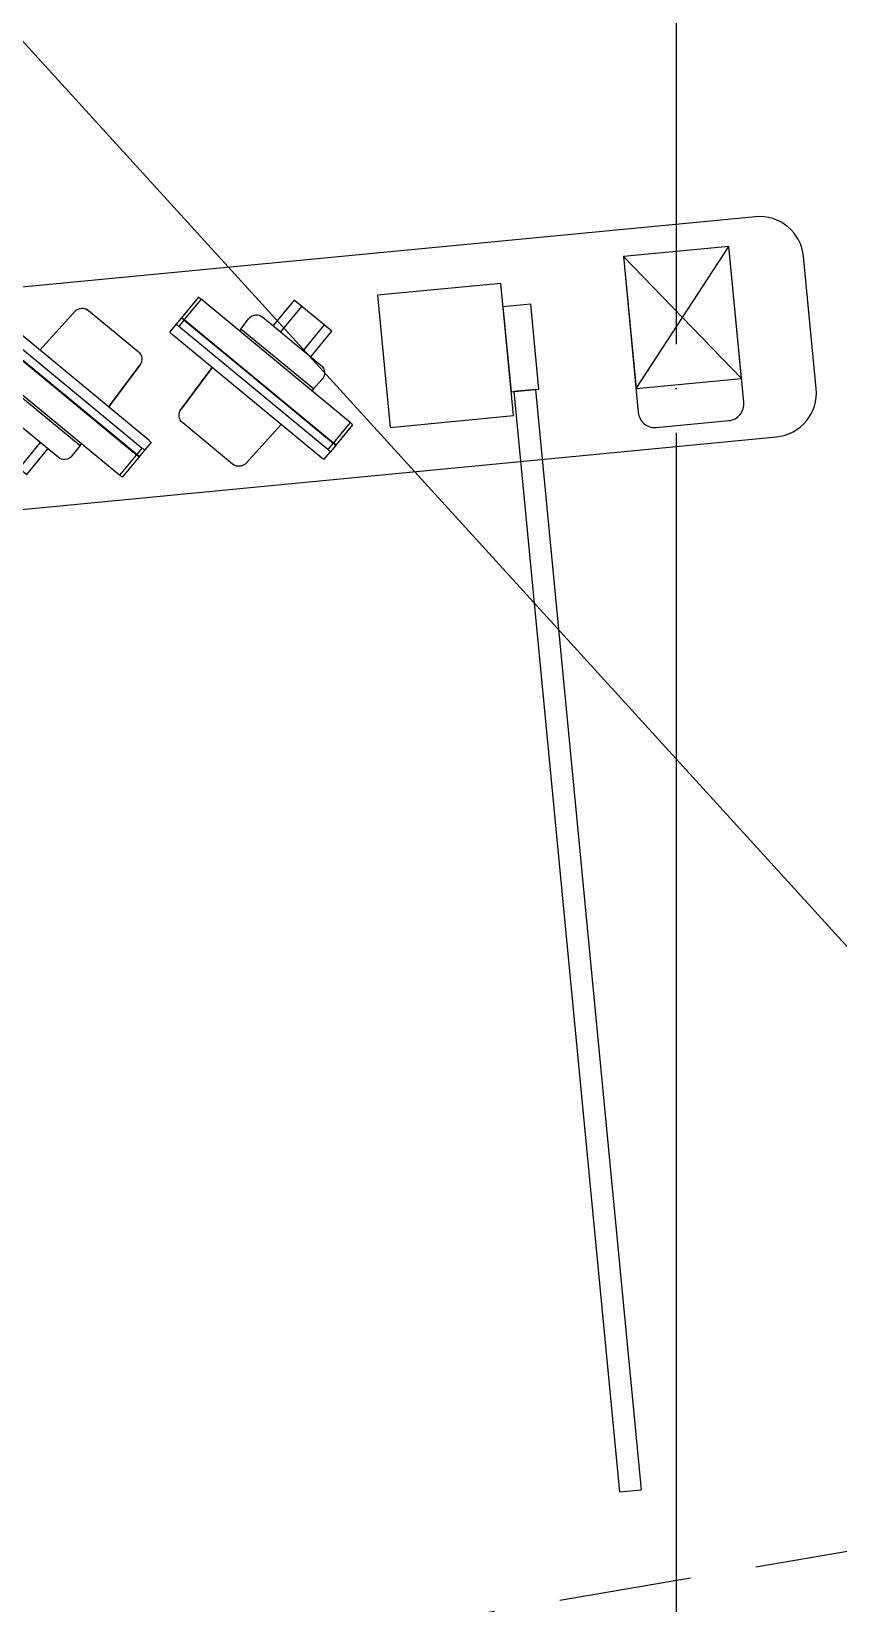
# Model space of a CAD drawing. Header units: millimetres. Extents: x 0 to 1390178, y 0 to 110113.
# Drawn here: x 478513 to 480339, y 19149 to 22704 of the extents above; entities that cross this region are included whole.
import ezdxf
from ezdxf.xclip import XClip

# ---------------------------------------------------------------- set-up
doc = ezdxf.new("R2010")
doc.units = ezdxf.units.MM
doc.header["$LTSCALE"] = 100
doc.header["$XCLIPFRAME"] = 0
doc.linetypes.add('X - 평면도$0$CEN', pattern=[62, 60, -1, 0, -1])
doc.linetypes.add('X - 평면도$0$HID', pattern=[1.5, 1, -0.5])
doc.layers.get('DEFPOINTS').update_dxf_attribs({"color": 145})
for name, color, linetype in [('X - 평면도$0$A-CON', 2, 'Continuous'), ('X - 평면도$0$AA-BORD-FORM', 7, 'Continuous'), ('X - 평면도$0$AA-CEXM-ARCH', 6, 'Continuous'), ('X - 평면도$0$AA-WAXM-BRCK', 3, 'Continuous'), ('X - 평면도$0$AA-XXXX-CNTL', 1, 'X - 평면도$0$CEN'), ('X - 평면도$0$AA-XXXX-SYMB', 7, 'Continuous'), ('X - 평면도$0$DIM', 7, 'Continuous'), ('X - 평면도$0$H7', 7, 'X - 평면도$0$HID')]:
    doc.layers.add(name, color=color, linetype=linetype)

# ---------------------------------------------------------------- blocks, each defined once
blk = doc.blocks.new('X - 평면도$0$LPR')
at = {"layer": 'X - 평면도$0$AA-XXXX-SYMB'}
for p, q in [((684381.2, 31511), (684381.2, 32095)), ((684382.6, 32105), (684410.8, 32105)), ((684435.6, 32105), (684410.8, 32105)), ((684437.5, 32105), (684435.6, 32105)), ((684516.7, 32105), (684437.5, 32105)), ((684518.1, 32095), (684518.1, 31511)), ((684381.2, 31937.8), (684223.9, 31930.4)), ((684525.3, 31944.7), (684518.1, 31944.3)), ((684563.9, 31946.5), (684525.3, 31944.7)), ((684595.3, 31689.5), (684595.3, 31916.5)), ((684195.2, 31900.4), (684195.2, 31899.1)), ((684195.2, 31899.1), (684195.3, 31899.1)), ((684195.3, 31900.4), (684195.3, 31705.6)), ((684595.3, 31877), (684694.9, 31877)), ((684694.9, 31877), (684694.9, 31847)), ((684694.9, 31847), (684694.9, 31759)), ((684694.9, 31729), (684595.3, 31729)), ((684694.9, 31759), (684694.9, 31729)), ((684195.3, 31706.9), (684195.2, 31706.9)), ((684195.2, 31706.9), (684195.2, 31705.6)), ((684223.8, 31675.6), (684381.2, 31668.2)), ((684381.2, 31668.2), (684223.9, 31675.6)), ((684525.3, 31661.3), (684518.1, 31661.7)), ((684525.3, 31661.3), (684563.9, 31659.5)), ((684410.8, 31501), (684382.6, 31501)), ((684435.6, 31501), (684410.8, 31501)), ((684435.6, 31501), (684437.5, 31501)), ((684516.7, 31501), (684437.5, 31501))]:
    blk.add_line(p, q, dxfattribs=at)
at = {"layer": 'X - 평면도$0$AA-XXXX-SYMB', "color": 8}
for p, q in [((684437, 32095), (684412.2, 32095)), ((684412.2, 32095), (684412.2, 31511)), ((684437, 32095), (684437, 31511)), ((684437.5, 32095), (684437, 32095)), ((684437.5, 31511), (684437.5, 32095)), ((684518.1, 32095), (684439, 32095)), ((684439, 31511), (684439, 32095)), ((684525.3, 31944.7), (684525.3, 31661.3)), ((684694.9, 31847), (684595.3, 31847)), ((684595.3, 31759), (684694.9, 31759)), ((684437, 31511), (684412.2, 31511)), ((684437.5, 31511), (684437, 31511)), ((684518.1, 31511), (684439, 31511))]:
    blk.add_line(p, q, dxfattribs=at)
at = {"layer": 'X - 평면도$0$AA-XXXX-SYMB', "flags": 128}
for points in [[(684381.2, 32095), (684381.2, 32096.9), (684381.3, 32098.8), (684381.4, 32100.6), (684381.6, 32102.1), (684381.8, 32103.3), (684382, 32104.2), (684382.3, 32104.8), (684382.6, 32105)], [(684516.7, 32105), (684517, 32104.8), (684517.3, 32104.2), (684517.5, 32103.3), (684517.7, 32102.1), (684517.9, 32100.6), (684518, 32098.8), (684518.1, 32096.9), (684518.1, 32095)], [(684382.6, 31501), (684382.3, 31501.2), (684382, 31501.8), (684381.8, 31502.7), (684381.6, 31503.9), (684381.4, 31505.4), (684381.3, 31507.2), (684381.2, 31509), (684381.2, 31511)], [(684518.1, 31511), (684518.1, 31509), (684518, 31507.2), (684517.9, 31505.4), (684517.7, 31503.9), (684517.5, 31502.7), (684517.3, 31501.8), (684517, 31501.2), (684516.7, 31501)]]:
    blk.add_lwpolyline(points, dxfattribs=at)
at = {"layer": 'X - 평면도$0$AA-XXXX-SYMB', "color": 8, "flags": 128}
for points in [[(684410.8, 32105), (684411.1, 32104.8), (684411.3, 32104.2), (684411.6, 32103.3), (684411.8, 32102.1), (684412, 32100.6), (684412.1, 32098.8), (684412.2, 32096.9), (684412.2, 32095)], [(684435.6, 32105), (684435.8, 32104.8), (684436.1, 32104.2), (684436.3, 32103.3), (684436.6, 32102.1), (684436.7, 32100.6), (684436.9, 32098.8), (684436.9, 32096.9), (684437, 32095)], [(684439, 32095), (684438.9, 32096.9), (684438.8, 32098.8), (684438.7, 32100.6), (684438.5, 32102.1), (684438.3, 32103.3), (684438.1, 32104.2), (684437.8, 32104.8), (684437.5, 32105)], [(684412.2, 31511), (684412.2, 31509), (684412.1, 31507.2), (684412, 31505.4), (684411.8, 31503.9), (684411.6, 31502.7), (684411.3, 31501.8), (684411.1, 31501.2), (684410.8, 31501)], [(684437, 31511), (684436.9, 31509), (684436.9, 31507.2), (684436.7, 31505.4), (684436.6, 31503.9), (684436.3, 31502.7), (684436.1, 31501.8), (684435.8, 31501.2), (684435.6, 31501)], [(684437.5, 31501), (684437.8, 31501.2), (684438.1, 31501.8), (684438.3, 31502.7), (684438.5, 31503.9), (684438.7, 31505.4), (684438.8, 31507.2), (684438.9, 31509), (684439, 31511)]]:
    blk.add_lwpolyline(points, dxfattribs=at)
at = {"layer": 'X - 평면도$0$AA-XXXX-SYMB'}
for centre, start, end in [((684225.2, 31900.3), 112.0452, 179.8766), ((684225.3, 31900.4), 92.7195, 180), ((684565.3, 31916.5), 0, 92.7195), ((684225.2, 31705.5), 179.7847, 267.3066), ((684225.3, 31705.6), 180, 267.2805), ((684565.3, 31689.5), 267.2805, 0)]:
    blk.add_arc(centre, 30, start, end, dxfattribs=at)
blk = doc.blocks.new('X - 평면도$0$A$473316255947', base_point=(4556273.5, -1683200.7))
at = {"layer": 'X - 평면도$0$AA-CEXM-ARCH', "color": 6}
for p, q in [((4556274.7, -1682700.7), (4553874.7, -1682700.7)), ((4553774.7, -1682800.7), (4553774.7, -1683100.7)), ((4553874.7, -1683200.7), (4556274.7, -1683200.7))]:
    blk.add_line(p, q, dxfattribs=at)
for centre, start, end in [((4553874.7, -1682800.7), 90, 180), ((4553874.7, -1683100.7), 180, 270)]:
    blk.add_arc(centre, 100, start, end, dxfattribs=at)
at = {"layer": 'X - 평면도$0$AA-XXXX-SYMB', "color": 6}
for p, q in [((4553940.7, -1682839.7), (4554180.7, -1683139.7)), ((4554180.7, -1682839.7), (4553940.7, -1683139.7))]:
    blk.add_line(p, q, dxfattribs=at)
for points in [[(4554456.7, -1682859.7), (4554456.7, -1680359.7), (4554406.7, -1680359.7), (4554406.7, -1682859.7)], [(4554462.7, -1683105.7), (4554742.7, -1683105.7), (4554742.7, -1682805.7), (4554462.7, -1682805.7)], [(4553940.7, -1683139.7), (4554180.7, -1683139.7), (4554180.7, -1682839.7), (4553940.7, -1682839.7)], [(4554462.7, -1683052.7), (4554462.7, -1682859.7), (4554399.7, -1682859.7), (4554399.7, -1683052.7)]]:
    blk.add_lwpolyline(points, close=True, dxfattribs=at)
blk.add_lwpolyline([(4553940.7, -1683139.7), (4554180.7, -1683139.7), (4554180.7, -1682785.7, 0.414214), (4554143.7, -1682747.7), (4553978.7, -1682747.7, 0.414214), (4553940.7, -1682785.7)], format="xyb", close=True, dxfattribs=at)
at = {"layer": 'X - 평면도$0$AA-BORD-FORM', "color": 6, "yscale": 0.7499675014082722, "zscale": 0.7499675014082722}
for p, xscale, rotation in [((4934856.7, -1336840.7), -0.7499675014082725, 44.99999984923779), ((4175646.7, -2029050.7), -0.7499675014082732, 224.9999998492376)]:
    blk.add_blockref('X - 평면도$0$LPR', p, dxfattribs=dict(at, xscale=xscale, rotation=rotation))
blk = doc.blocks.new('X - 평면도$0$A$C35983a36')
at = {"layer": 'X - 평면도$0$A-CON', "rotation": 180}
blk.add_blockref('X - 평면도$0$A$473316255947', (101.1, 2841), dxfattribs=at)
blk = doc.blocks.new('X - 평면도$0$zw$A78B')
at = {"layer": 'X - 평면도$0$DIM', "rotation": 5.48634014958942}
blk.add_blockref('X - 평면도$0$A$C35983a36', (-48815.9, -53989.4), dxfattribs=at)
blk = doc.blocks.new('X - 평면도$0$1F PL')
at = {"layer": 'DEFPOINTS'}
blk.add_line((0, 0), (-19177.2, 21040.9), dxfattribs=at)
blk = doc.blocks.new('X - 평면도', base_point=(-475.4, -286.7))
at = {"layer": 'X - 평면도$0$AA-XXXX-CNTL'}
blk.add_line((709222, 68689.6), (709222, 19243.1), dxfattribs=at)
at = {"layer": 'X - 평면도$0$H7', "ltscale": 3}
blk.add_lwpolyline([(666122, 65186.3), (685687.1, 67073.1), (711472, 67073.1), (711472, 35476), (690572, 31923.6), (690572, 26093.1), (672522, 26093.1), (672522, 19243.1), (666122, 19243.1), (666122, 65186.3)], dxfattribs=at)
blk.add_blockref('X - 평면도$0$1F PL', (712639.2, 33202.2))
at = {"layer": 'X - 평면도$0$AA-WAXM-BRCK'}
blk.add_blockref('X - 평면도$0$zw$A78B', (756000, 89100), dxfattribs=at)

msp = doc.modelspace()

# ---------------------------------------------------------------- block references
ref = msp.add_blockref('X - 평면도', (-229725.3, -16179.1))
XClip(ref).set_block_clipping_path([(649249.9173510048, 15892.4063044181), (733249.9173510048, 75292.406304418)])

doc.saveas('drawing.dxf')
